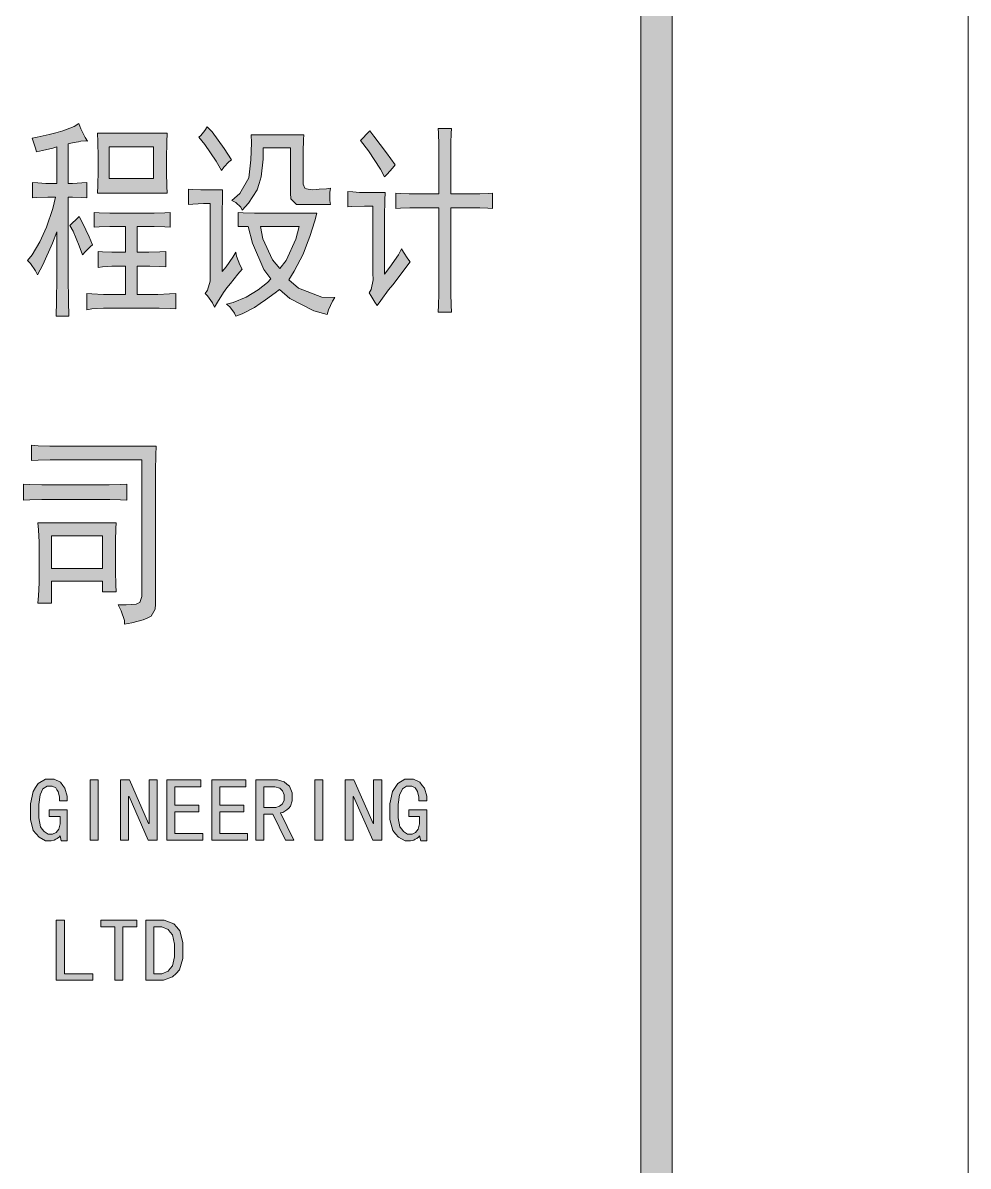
# Model space of a CAD drawing. Header units: millimetres. Extents: x 0 to 829, y 0 to 586.
# Drawn here: x 799.25 to 829.15, y 513.29 to 549.46 of the extents above; entities that cross this region are included whole.
import ezdxf

# ---------------------------------------------------------------- set-up
doc = ezdxf.new("R2010")
doc.units = ezdxf.units.MM

msp = doc.modelspace()

# ---------------------------------------------------------------- hatches: boundary and pattern name
h = msp.add_hatch(color=0)
h.dxf.hatch_style = 2
h.paths.add_polyline_path([(819.788528, 9.36625), (818.80075, 10.3505), (818.80075, 575.281778), (819.788528, 576.266028)])
h = msp.add_hatch(color=0)
h.dxf.hatch_style = 2
h.paths.add_polyline_path([(799.542611, 545.817778), (799.708417, 545.842472), (800.089417, 545.927139), (800.301083, 545.983583), (800.51275, 546.043556), (800.872583, 546.188194), (801.02075, 546.279917), (801.087778, 546.114111), (801.225361, 545.831889), (801.295917, 545.715472), (801.225361, 545.729583), (801.08425, 545.722528), (801.010167, 545.701361), (800.936083, 545.683722), (800.773806, 545.651972), (800.685611, 545.637861), (800.685611, 544.381972), (800.823194, 544.381972), (801.119528, 544.396083), (801.27475, 544.410194), (801.27475, 543.923361), (801.119528, 543.933944), (800.823194, 543.948056), (800.685611, 543.948056), (800.685611, 541.693806), (800.685611, 541.411583), (800.692667, 540.656639), (800.70325, 540.180389), (800.311667, 540.180389), (800.318722, 540.656639), (800.329306, 541.397472), (800.329306, 541.665583), (800.329306, 542.847389), (800.191722, 542.487556), (799.884806, 541.806694), (799.719, 541.489194), (799.648444, 541.616194), (799.493222, 541.8455), (799.405028, 541.947806), (799.542611, 542.127722), (799.786028, 542.536944), (799.895389, 542.769778), (800.00475, 542.999083), (800.202306, 543.588222), (800.2905, 543.948056), (800.043556, 543.948056), (799.680194, 543.933944), (799.56025, 543.923361), (799.56025, 544.410194), (799.729583, 544.396083), (799.976528, 544.381972), (800.054139, 544.381972), (800.329306, 544.381972), (800.329306, 545.535556), (800.202306, 545.49675), (799.87775, 545.422667), (799.680194, 545.383861), (799.648444, 545.49675), (799.581417, 545.715472)])
h = msp.add_hatch(color=0)
h.dxf.hatch_style = 2
h.paths.add_polyline_path([(805.081222, 546.177611), (805.236444, 546.011806), (805.620972, 545.486167), (805.850278, 545.126333), (805.769139, 545.062833), (805.610389, 544.897028), (805.532778, 544.794722), (805.366972, 545.087528), (805.010667, 545.613167), (804.823694, 545.842472), (804.883667, 545.895389), (805.010667, 546.061194)])
h = msp.add_hatch(color=0)
h.paths.add_polyline_path([(803.818278, 545.973), (803.807694, 545.690778), (803.797111, 545.17925), (803.797111, 544.946417), (803.797111, 544.727694), (803.807694, 544.293778), (803.818278, 544.075056), (801.609889, 544.075056), (801.620472, 544.318472), (801.631056, 544.780611), (801.631056, 544.999333), (801.631056, 545.214528), (801.620472, 545.701361), (801.609889, 545.973)])
h.paths.add_polyline_path([(803.384361, 544.537194), (803.384361, 545.535556), (801.983833, 545.535556), (801.983833, 544.537194)])
h = msp.add_hatch(color=0)
h.dxf.hatch_style = 2
h.paths.add_polyline_path([(808.076306, 543.71875), (807.906972, 543.71875), (807.730583, 543.895139), (807.72, 544.075056), (807.72, 545.510861), (806.852167, 545.510861), (806.852167, 545.151028), (806.788667, 544.586583), (806.725167, 544.381972), (806.661667, 544.177361), (806.390028, 543.754028), (806.185417, 543.538833), (806.143083, 543.627028), (805.987861, 543.78225), (805.867917, 543.84575), (806.114861, 544.064472), (806.397083, 544.561889), (806.428833, 544.844111), (806.464111, 545.126333), (806.488806, 545.666083), (806.478222, 545.920083), (808.136278, 545.920083), (808.125694, 545.768389), (808.115111, 545.383861), (808.115111, 545.151028), (808.115111, 544.459583), (808.115111, 544.357278), (808.168028, 544.237333), (808.224472, 544.216167), (808.277389, 544.198528), (808.429083, 544.184417), (808.527861, 544.191472), (808.626639, 544.198528), (808.855944, 544.216167), (808.982944, 544.230278), (808.961778, 544.09975), (808.961778, 543.84575), (808.982944, 543.71875)])
h = msp.add_hatch(color=0)
h.dxf.hatch_style = 2
h.paths.add_polyline_path([(810.224722, 546.047083), (810.351722, 545.881278), (810.757417, 545.345056), (811.032583, 544.971111), (810.944389, 544.868806), (810.775056, 544.678306), (810.697444, 544.586583), (810.570444, 544.83), (810.185917, 545.408556), (809.928389, 545.740167), (809.998944, 545.803667), (810.147111, 545.958889)])
h = msp.add_hatch(color=0)
h.dxf.hatch_style = 2
h.paths.add_polyline_path([(812.411944, 544.050361), (812.411944, 545.330944), (812.411944, 545.588472), (812.401361, 545.983583), (812.390778, 546.124694), (812.807056, 546.124694), (812.796472, 545.958889), (812.785889, 545.666083), (812.785889, 545.535556), (812.785889, 544.050361), (813.59375, 544.050361), (813.713694, 544.050361), (813.967694, 544.064472), (814.108806, 544.075056), (814.108806, 543.588222), (813.960639, 543.602333), (813.713694, 543.612917), (813.614917, 543.612917), (812.785889, 543.612917), (812.785889, 541.05175), (812.785889, 540.900056), (812.796472, 540.526111), (812.807056, 540.307389), (812.390778, 540.307389), (812.401361, 540.526111), (812.411944, 540.885944), (812.411944, 541.027056), (812.411944, 543.612917), (811.642889, 543.612917), (811.494722, 543.612917), (811.198389, 543.602333), (811.05375, 543.588222), (811.05375, 544.075056), (811.198389, 544.064472), (811.477083, 544.050361), (811.604083, 544.050361)])
h = msp.add_hatch(color=0)
h.dxf.hatch_style = 2
h.paths.add_polyline_path([(805.571583, 544.177361), (805.564528, 543.948056), (805.553944, 543.436528), (805.553944, 543.154306), (805.553944, 541.5915), (805.680944, 541.743194), (805.896139, 542.050111), (805.987861, 542.205333), (806.016083, 542.078333), (806.114861, 541.806694), (806.185417, 541.665583), (806.054889, 541.513889), (805.818528, 541.217556), (805.709167, 541.076444), (805.603333, 540.935333), (805.405778, 540.628417), (805.317583, 540.462611), (805.247028, 540.603722), (805.098861, 540.822444), (805.02125, 540.900056), (805.098861, 541.002361), (805.18, 541.295167), (805.18, 541.489194), (805.18, 543.743444), (804.971861, 543.743444), (804.626139, 543.729333), (804.488556, 543.71875), (804.488556, 544.202056), (804.615556, 544.191472), (804.883667, 544.177361), (805.02125, 544.177361)])
h = msp.add_hatch(color=0)
h.dxf.hatch_style = 2
h.paths.add_polyline_path([(810.718611, 544.09975), (810.708028, 543.856333), (810.697444, 543.344806), (810.697444, 543.076694), (810.697444, 541.513889), (810.86325, 541.732611), (811.131361, 542.127722), (811.230139, 542.307639), (811.290111, 542.205333), (811.427694, 542.000722), (811.505306, 541.898417), (810.954972, 541.17875), (810.824444, 541.012944), (810.5775, 540.681333), (810.461083, 540.515528), (810.390528, 540.628417), (810.263528, 540.833028), (810.203556, 540.92475), (810.274111, 541.027056), (810.334083, 541.333972), (810.3235, 541.538583), (810.3235, 543.665833), (810.055389, 543.665833), (809.663806, 543.651722), (809.533278, 543.641139), (809.533278, 544.127972), (809.692028, 544.113861), (809.907222, 544.09975), (809.967194, 544.09975)])
h = msp.add_hatch(color=0)
h.dxf.hatch_style = 2
h.paths.add_polyline_path([(801.038389, 543.334222), (801.137167, 543.140194), (801.345306, 542.692167), (801.454667, 542.434639), (801.394694, 542.38525), (801.235944, 542.230028), (801.137167, 542.127722), (801.038389, 542.409944), (800.840833, 542.872083), (800.742056, 543.052), (800.802028, 543.1155), (800.950194, 543.256611)])
h = msp.add_hatch(color=0)
h.dxf.hatch_style = 2
h.paths.add_polyline_path([(803.246778, 543.436528), (803.405528, 543.436528), (803.740667, 543.447111), (803.917056, 543.461222), (803.917056, 542.999083), (803.740667, 543.013194), (803.405528, 543.023778), (803.246778, 543.023778), (802.872833, 543.023778), (802.872833, 542.205333), (803.088028, 542.205333), (803.236194, 542.205333), (803.581917, 542.219444), (803.779472, 542.230028), (803.779472, 541.743194), (803.581917, 541.757306), (803.267944, 541.767889), (803.148, 541.767889), (802.872833, 541.767889), (802.872833, 540.871833), (803.345556, 540.871833), (803.521944, 540.871833), (803.895889, 540.885944), (804.093444, 540.900056), (804.093444, 540.413222), (803.938222, 540.423806), (803.56075, 540.437917), (803.345556, 540.437917), (802.026167, 540.437917), (801.807444, 540.437917), (801.4335, 540.413222), (801.27475, 540.385), (801.27475, 540.900056), (801.4335, 540.885944), (801.807444, 540.871833), (802.026167, 540.871833), (802.498889, 540.871833), (802.498889, 541.767889), (802.220194, 541.767889), (802.064972, 541.767889), (801.768639, 541.743194), (801.631056, 541.7185), (801.631056, 542.230028), (801.768639, 542.219444), (802.064972, 542.205333), (802.220194, 542.205333), (802.498889, 542.205333), (802.498889, 543.023778), (802.181389, 543.023778), (802.005, 543.023778), (801.669861, 543.013194), (801.511111, 542.999083), (801.511111, 543.461222), (801.669861, 543.447111), (802.005, 543.436528), (802.181389, 543.436528)])
h = msp.add_hatch(color=0)
h.paths.add_polyline_path([(806.065472, 543.461222), (806.224222, 543.447111), (806.577, 543.436528), (806.774556, 543.436528), (808.549028, 543.436528), (808.489056, 543.203694), (808.326778, 542.699222), (808.224472, 542.424056), (808.118639, 542.148889), (807.839944, 541.602083), (807.663556, 541.333972), (807.977528, 541.065861), (808.707778, 540.783639), (809.120528, 540.769528), (809.042917, 540.656639), (808.922972, 540.385), (808.884167, 540.233306), (808.460833, 540.346194), (807.702361, 540.744833), (807.367222, 541.027056), (807.236694, 540.92475), (806.933306, 540.698972), (806.756917, 540.579028), (806.577, 540.455556), (806.192472, 540.258), (805.987861, 540.180389), (805.945528, 540.282694), (805.800889, 540.476722), (805.691528, 540.564917), (805.906722, 540.617833), (806.315944, 540.783639), (806.509972, 540.900056), (806.700472, 541.012944), (806.993278, 541.245778), (807.092056, 541.358667), (806.873333, 541.655), (806.517028, 542.487556), (806.379444, 543.023778), (806.065472, 543.023778)])
h.paths.add_polyline_path([(807.384861, 541.693806), (807.582417, 541.947806), (807.889333, 542.614556), (807.998694, 543.023778), (806.774556, 543.023778), (806.845111, 542.628667), (807.1485, 541.961917)])
h = msp.add_hatch(color=0)
h.dxf.hatch_style = 2
h.paths.add_polyline_path([(803.469028, 536.074056), (803.461972, 535.791833), (803.451389, 535.290889), (803.451389, 535.075694), (803.451389, 531.075194), (803.440806, 530.909389), (803.30675, 530.687139), (803.183278, 530.627167), (803.059806, 530.570722), (802.699972, 530.475472), (802.463611, 530.436667), (802.463611, 530.553083), (802.364833, 530.86), (802.269583, 531.0505), (802.523583, 531.0505), (802.841083, 531.075194), (802.897528, 531.103417), (802.9575, 531.128111), (803.017472, 531.318611), (803.017472, 531.487944), (803.017472, 535.636611), (800.297556, 535.636611), (800.121167, 535.636611), (799.736639, 535.626028), (799.5285, 535.611917), (799.5285, 536.09875), (799.736639, 536.084639), (800.110583, 536.074056), (800.276389, 536.074056)])
h = msp.add_hatch(color=0)
h.dxf.hatch_style = 2
h.paths.add_polyline_path([(801.853306, 534.842861), (801.980306, 534.842861), (802.326028, 534.856972), (802.54475, 534.867556), (802.54475, 534.356028), (802.336611, 534.370139), (802.001472, 534.380722), (801.874472, 534.380722), (800.040028, 534.380722), (799.853056, 534.380722), (799.468528, 534.370139), (799.270972, 534.356028), (799.270972, 534.867556), (799.468528, 534.856972), (799.853056, 534.842861), (800.040028, 534.842861)])
h = msp.add_hatch(color=0)
h.paths.add_polyline_path([(802.209611, 533.639889), (802.199028, 533.459972), (802.188444, 533.075444), (802.188444, 532.870833), (802.188444, 532.306389), (802.188444, 532.101778), (802.199028, 531.678444), (802.209611, 531.459722), (801.775694, 531.459722), (801.775694, 531.794861), (800.159972, 531.794861), (800.159972, 531.103417), (799.726056, 531.103417), (799.743694, 531.332722), (799.764861, 531.741944), (799.764861, 531.921861), (799.764861, 532.870833), (799.764861, 533.036639), (799.743694, 533.421167), (799.726056, 533.639889)])
h.paths.add_polyline_path([(801.775694, 532.204083), (801.775694, 533.230667), (800.159972, 533.230667), (800.159972, 532.204083)])
h = msp.add_hatch(color=0)
h.dxf.hatch_style = 2
h.paths.add_polyline_path([(800.657389, 523.585722), (800.466889, 523.585722), (800.435139, 523.740944), (800.410444, 523.709194), (800.343417, 523.65275), (800.294028, 523.631583), (800.248167, 523.606889), (800.145861, 523.585722), (800.089417, 523.585722), (799.973, 523.585722), (799.764861, 523.695083), (799.673139, 523.800917), (799.581417, 523.910278), (799.489694, 524.259528), (799.489694, 524.495889), (799.489694, 524.756944), (799.574361, 525.145), (799.6555, 525.275528), (799.740167, 525.402528), (799.965944, 525.529528), (800.110583, 525.529528), (800.241111, 525.529528), (800.438667, 525.434278), (800.51275, 525.339028), (800.583306, 525.247306), (800.657389, 525.000361), (800.657389, 524.852194), (800.410444, 524.852194), (800.410444, 524.968611), (800.371639, 525.145), (800.332833, 525.201444), (800.294028, 525.261417), (800.184667, 525.317861), (800.110583, 525.317861), (800.022389, 525.317861), (799.888333, 525.226139), (799.846, 525.134417), (799.800139, 525.042694), (799.757806, 524.735778), (799.757806, 524.520583), (799.757806, 524.312444), (799.810722, 524.030222), (799.867167, 523.952611), (799.923611, 523.875), (800.050611, 523.797389), (800.124694, 523.797389), (800.19525, 523.797389), (800.308139, 523.850306), (800.350472, 523.903222), (800.392806, 523.956139), (800.435139, 524.118417), (800.435139, 524.231306), (800.435139, 524.35125), (800.089417, 524.35125), (800.089417, 524.562917), (800.657389, 524.562917)])
h = msp.add_hatch(color=0)
h.dxf.hatch_style = 2
h.paths.add_polyline_path([(801.634583, 523.606889), (801.377056, 523.606889), (801.377056, 525.508361), (801.634583, 525.508361)])
h = msp.add_hatch(color=0)
h.dxf.hatch_style = 2
h.paths.add_polyline_path([(803.49725, 523.606889), (803.222083, 523.606889), (802.611778, 524.98625), (802.597667, 524.98625), (802.597667, 523.606889), (802.343667, 523.606889), (802.343667, 525.508361), (802.622361, 525.508361), (803.232667, 524.129), (803.24325, 524.129), (803.24325, 525.508361), (803.49725, 525.508361)])
h = msp.add_hatch(color=0)
h.dxf.hatch_style = 2
h.paths.add_polyline_path([(804.943639, 523.606889), (803.807694, 523.606889), (803.807694, 525.508361), (804.887194, 525.508361), (804.887194, 525.296694), (804.065222, 525.296694), (804.065222, 524.707556), (804.820167, 524.707556), (804.820167, 524.495889), (804.065222, 524.495889), (804.065222, 523.818556), (804.943639, 523.818556)])
h = msp.add_hatch(color=0)
h.dxf.hatch_style = 2
h.paths.add_polyline_path([(806.361806, 523.606889), (805.229389, 523.606889), (805.229389, 525.508361), (806.308889, 525.508361), (806.308889, 525.296694), (805.486917, 525.296694), (805.486917, 524.707556), (806.241861, 524.707556), (806.241861, 524.495889), (805.486917, 524.495889), (805.486917, 523.818556), (806.361806, 523.818556)])
h = msp.add_hatch(color=0)
h.paths.add_polyline_path([(807.829361, 523.606889), (807.56125, 523.606889), (807.162611, 524.428861), (806.873333, 524.428861), (806.873333, 523.606889), (806.619333, 523.606889), (806.619333, 525.508361), (807.173194, 525.508361), (807.30725, 525.508361), (807.522444, 525.444861), (807.607111, 525.377833), (807.691778, 525.314333), (807.772917, 525.106194), (807.772917, 524.961556), (807.772917, 524.852194), (807.716472, 524.679333), (807.663556, 524.619361), (807.607111, 524.559389), (807.480111, 524.47825), (807.406028, 524.464139)])
h.paths.add_polyline_path([(807.518917, 524.961556), (807.518917, 525.039167), (807.469528, 525.162639), (807.423667, 525.2085), (807.377806, 525.250833), (807.222583, 525.296694), (807.11675, 525.296694), (806.873333, 525.296694), (806.873333, 524.640528), (807.183778, 524.640528), (807.250806, 524.640528), (807.367222, 524.675806), (807.416611, 524.714611), (807.469528, 524.749889), (807.518917, 524.873361)])
h = msp.add_hatch(color=0)
h.dxf.hatch_style = 2
h.paths.add_polyline_path([(808.739528, 523.606889), (808.485528, 523.606889), (808.485528, 525.508361), (808.739528, 525.508361)])
h = msp.add_hatch(color=0)
h.dxf.hatch_style = 2
h.paths.add_polyline_path([(810.605722, 523.606889), (810.327028, 523.606889), (809.716722, 524.98625), (809.706139, 524.98625), (809.706139, 523.606889), (809.448611, 523.606889), (809.448611, 525.508361), (809.727306, 525.508361), (810.337611, 524.129), (810.348194, 524.129), (810.348194, 525.508361), (810.605722, 525.508361)])
h = msp.add_hatch(color=0)
h.dxf.hatch_style = 2
h.paths.add_polyline_path([(812.027417, 523.585722), (811.836917, 523.585722), (811.805167, 523.740944), (811.780472, 523.709194), (811.713444, 523.65275), (811.664056, 523.631583), (811.618194, 523.606889), (811.515889, 523.585722), (811.459444, 523.585722), (811.343028, 523.585722), (811.134889, 523.695083), (811.043167, 523.800917), (810.951444, 523.910278), (810.859722, 524.259528), (810.859722, 524.495889), (810.859722, 524.756944), (810.944389, 525.145), (811.025528, 525.275528), (811.110194, 525.402528), (811.335972, 525.529528), (811.480611, 525.529528), (811.611139, 525.529528), (811.808694, 525.434278), (811.882778, 525.339028), (811.953333, 525.247306), (812.027417, 525.000361), (812.027417, 524.852194), (811.780472, 524.852194), (811.780472, 524.968611), (811.741667, 525.145), (811.702861, 525.201444), (811.664056, 525.261417), (811.554694, 525.317861), (811.480611, 525.317861), (811.392417, 525.317861), (811.258361, 525.226139), (811.216028, 525.134417), (811.170167, 525.042694), (811.127833, 524.735778), (811.127833, 524.520583), (811.127833, 524.312444), (811.18075, 524.030222), (811.237194, 523.952611), (811.293639, 523.875), (811.420639, 523.797389), (811.494722, 523.797389), (811.565278, 523.797389), (811.678167, 523.850306), (811.7205, 523.903222), (811.762833, 523.956139), (811.805167, 524.118417), (811.805167, 524.231306), (811.805167, 524.35125), (811.459444, 524.35125), (811.459444, 524.562917), (812.027417, 524.562917)])
h = msp.add_hatch(color=0)
h.dxf.hatch_style = 2
h.paths.add_polyline_path([(801.461722, 519.172472), (800.308139, 519.172472), (800.308139, 521.070417), (800.565667, 521.070417), (800.565667, 519.380611), (801.461722, 519.380611)])
h = msp.add_hatch(color=0)
h.dxf.hatch_style = 2
h.paths.add_polyline_path([(802.86225, 520.85875), (802.41775, 520.85875), (802.41775, 519.172472), (802.16375, 519.172472), (802.16375, 520.85875), (801.71925, 520.85875), (801.71925, 521.070417), (802.86225, 521.070417)])
h = msp.add_hatch(color=0)
h.paths.add_polyline_path([(804.315694, 520.114389), (804.315694, 519.860389), (804.209861, 519.497028), (804.1005, 519.387667), (803.991139, 519.278306), (803.701861, 519.172472), (803.518417, 519.172472), (803.140944, 519.172472), (803.140944, 521.070417), (803.518417, 521.070417), (803.723028, 521.070417), (804.026417, 520.957528), (804.121667, 520.848167), (804.220444, 520.735278), (804.315694, 520.371917)])
h.paths.add_polyline_path([(804.051111, 520.114389), (804.051111, 520.319), (803.984083, 520.608278), (803.917056, 520.692944), (803.850028, 520.774083), (803.652472, 520.85875), (803.518417, 520.85875), (803.394944, 520.85875), (803.394944, 519.380611), (803.518417, 519.380611), (803.652472, 519.380611), (803.850028, 519.46175), (803.917056, 519.542889), (803.984083, 519.624028), (804.051111, 519.909778)])

# ---------------------------------------------------------------- linework, layer by layer
at = {"color": 0, "lineweight": 0}
for points in [[(0, 0), (0, 585.632278), (829.154778, 585.632278), (829.154778, 0)], [(819.788528, 9.36625), (818.80075, 10.3505), (818.80075, 575.281778), (819.788528, 576.266028)], [(799.542611, 545.817778), (799.708417, 545.842472), (800.089417, 545.927139), (800.301083, 545.983583), (800.51275, 546.043556), (800.872583, 546.188194), (801.02075, 546.279917), (801.087778, 546.114111), (801.225361, 545.831889), (801.295917, 545.715472), (801.225361, 545.729583), (801.08425, 545.722528), (801.010167, 545.701361), (800.936083, 545.683722), (800.773806, 545.651972), (800.685611, 545.637861), (800.685611, 544.381972), (800.823194, 544.381972), (801.119528, 544.396083), (801.27475, 544.410194), (801.27475, 543.923361), (801.119528, 543.933944), (800.823194, 543.948056), (800.685611, 543.948056), (800.685611, 541.693806), (800.685611, 541.411583), (800.692667, 540.656639), (800.70325, 540.180389), (800.311667, 540.180389), (800.318722, 540.656639), (800.329306, 541.397472), (800.329306, 541.665583), (800.329306, 542.847389), (800.191722, 542.487556), (799.884806, 541.806694), (799.719, 541.489194), (799.648444, 541.616194), (799.493222, 541.8455), (799.405028, 541.947806), (799.542611, 542.127722), (799.786028, 542.536944), (799.895389, 542.769778), (800.00475, 542.999083), (800.202306, 543.588222), (800.2905, 543.948056), (800.043556, 543.948056), (799.680194, 543.933944), (799.56025, 543.923361), (799.56025, 544.410194), (799.729583, 544.396083), (799.976528, 544.381972), (800.054139, 544.381972), (800.329306, 544.381972), (800.329306, 545.535556), (800.202306, 545.49675), (799.87775, 545.422667), (799.680194, 545.383861), (799.648444, 545.49675), (799.581417, 545.715472)], [(805.081222, 546.177611), (805.236444, 546.011806), (805.620972, 545.486167), (805.850278, 545.126333), (805.769139, 545.062833), (805.610389, 544.897028), (805.532778, 544.794722), (805.366972, 545.087528), (805.010667, 545.613167), (804.823694, 545.842472), (804.883667, 545.895389), (805.010667, 546.061194)], [(803.818278, 545.973), (803.807694, 545.690778), (803.797111, 545.17925), (803.797111, 544.946417), (803.797111, 544.727694), (803.807694, 544.293778), (803.818278, 544.075056), (801.609889, 544.075056), (801.620472, 544.318472), (801.631056, 544.780611), (801.631056, 544.999333), (801.631056, 545.214528), (801.620472, 545.701361), (801.609889, 545.973)], [(808.076306, 543.71875), (807.906972, 543.71875), (807.730583, 543.895139), (807.72, 544.075056), (807.72, 545.510861), (806.852167, 545.510861), (806.852167, 545.151028), (806.788667, 544.586583), (806.725167, 544.381972), (806.661667, 544.177361), (806.390028, 543.754028), (806.185417, 543.538833), (806.143083, 543.627028), (805.987861, 543.78225), (805.867917, 543.84575), (806.114861, 544.064472), (806.397083, 544.561889), (806.428833, 544.844111), (806.464111, 545.126333), (806.488806, 545.666083), (806.478222, 545.920083), (808.136278, 545.920083), (808.125694, 545.768389), (808.115111, 545.383861), (808.115111, 545.151028), (808.115111, 544.459583), (808.115111, 544.357278), (808.168028, 544.237333), (808.224472, 544.216167), (808.277389, 544.198528), (808.429083, 544.184417), (808.527861, 544.191472), (808.626639, 544.198528), (808.855944, 544.216167), (808.982944, 544.230278), (808.961778, 544.09975), (808.961778, 543.84575), (808.982944, 543.71875)], [(810.224722, 546.047083), (810.351722, 545.881278), (810.757417, 545.345056), (811.032583, 544.971111), (810.944389, 544.868806), (810.775056, 544.678306), (810.697444, 544.586583), (810.570444, 544.83), (810.185917, 545.408556), (809.928389, 545.740167), (809.998944, 545.803667), (810.147111, 545.958889)], [(812.411944, 544.050361), (812.411944, 545.330944), (812.411944, 545.588472), (812.401361, 545.983583), (812.390778, 546.124694), (812.807056, 546.124694), (812.796472, 545.958889), (812.785889, 545.666083), (812.785889, 545.535556), (812.785889, 544.050361), (813.59375, 544.050361), (813.713694, 544.050361), (813.967694, 544.064472), (814.108806, 544.075056), (814.108806, 543.588222), (813.960639, 543.602333), (813.713694, 543.612917), (813.614917, 543.612917), (812.785889, 543.612917), (812.785889, 541.05175), (812.785889, 540.900056), (812.796472, 540.526111), (812.807056, 540.307389), (812.390778, 540.307389), (812.401361, 540.526111), (812.411944, 540.885944), (812.411944, 541.027056), (812.411944, 543.612917), (811.642889, 543.612917), (811.494722, 543.612917), (811.198389, 543.602333), (811.05375, 543.588222), (811.05375, 544.075056), (811.198389, 544.064472), (811.477083, 544.050361), (811.604083, 544.050361)], [(803.384361, 544.537194), (803.384361, 545.535556), (801.983833, 545.535556), (801.983833, 544.537194)], [(805.571583, 544.177361), (805.564528, 543.948056), (805.553944, 543.436528), (805.553944, 543.154306), (805.553944, 541.5915), (805.680944, 541.743194), (805.896139, 542.050111), (805.987861, 542.205333), (806.016083, 542.078333), (806.114861, 541.806694), (806.185417, 541.665583), (806.054889, 541.513889), (805.818528, 541.217556), (805.709167, 541.076444), (805.603333, 540.935333), (805.405778, 540.628417), (805.317583, 540.462611), (805.247028, 540.603722), (805.098861, 540.822444), (805.02125, 540.900056), (805.098861, 541.002361), (805.18, 541.295167), (805.18, 541.489194), (805.18, 543.743444), (804.971861, 543.743444), (804.626139, 543.729333), (804.488556, 543.71875), (804.488556, 544.202056), (804.615556, 544.191472), (804.883667, 544.177361), (805.02125, 544.177361)], [(810.718611, 544.09975), (810.708028, 543.856333), (810.697444, 543.344806), (810.697444, 543.076694), (810.697444, 541.513889), (810.86325, 541.732611), (811.131361, 542.127722), (811.230139, 542.307639), (811.290111, 542.205333), (811.427694, 542.000722), (811.505306, 541.898417), (810.954972, 541.17875), (810.824444, 541.012944), (810.5775, 540.681333), (810.461083, 540.515528), (810.390528, 540.628417), (810.263528, 540.833028), (810.203556, 540.92475), (810.274111, 541.027056), (810.334083, 541.333972), (810.3235, 541.538583), (810.3235, 543.665833), (810.055389, 543.665833), (809.663806, 543.651722), (809.533278, 543.641139), (809.533278, 544.127972), (809.692028, 544.113861), (809.907222, 544.09975), (809.967194, 544.09975)], [(801.038389, 543.334222), (801.137167, 543.140194), (801.345306, 542.692167), (801.454667, 542.434639), (801.394694, 542.38525), (801.235944, 542.230028), (801.137167, 542.127722), (801.038389, 542.409944), (800.840833, 542.872083), (800.742056, 543.052), (800.802028, 543.1155), (800.950194, 543.256611)], [(803.246778, 543.436528), (803.405528, 543.436528), (803.740667, 543.447111), (803.917056, 543.461222), (803.917056, 542.999083), (803.740667, 543.013194), (803.405528, 543.023778), (803.246778, 543.023778), (802.872833, 543.023778), (802.872833, 542.205333), (803.088028, 542.205333), (803.236194, 542.205333), (803.581917, 542.219444), (803.779472, 542.230028), (803.779472, 541.743194), (803.581917, 541.757306), (803.267944, 541.767889), (803.148, 541.767889), (802.872833, 541.767889), (802.872833, 540.871833), (803.345556, 540.871833), (803.521944, 540.871833), (803.895889, 540.885944), (804.093444, 540.900056), (804.093444, 540.413222), (803.938222, 540.423806), (803.56075, 540.437917), (803.345556, 540.437917), (802.026167, 540.437917), (801.807444, 540.437917), (801.4335, 540.413222), (801.27475, 540.385), (801.27475, 540.900056), (801.4335, 540.885944), (801.807444, 540.871833), (802.026167, 540.871833), (802.498889, 540.871833), (802.498889, 541.767889), (802.220194, 541.767889), (802.064972, 541.767889), (801.768639, 541.743194), (801.631056, 541.7185), (801.631056, 542.230028), (801.768639, 542.219444), (802.064972, 542.205333), (802.220194, 542.205333), (802.498889, 542.205333), (802.498889, 543.023778), (802.181389, 543.023778), (802.005, 543.023778), (801.669861, 543.013194), (801.511111, 542.999083), (801.511111, 543.461222), (801.669861, 543.447111), (802.005, 543.436528), (802.181389, 543.436528)], [(806.065472, 543.461222), (806.224222, 543.447111), (806.577, 543.436528), (806.774556, 543.436528), (808.549028, 543.436528), (808.489056, 543.203694), (808.326778, 542.699222), (808.224472, 542.424056), (808.118639, 542.148889), (807.839944, 541.602083), (807.663556, 541.333972), (807.977528, 541.065861), (808.707778, 540.783639), (809.120528, 540.769528), (809.042917, 540.656639), (808.922972, 540.385), (808.884167, 540.233306), (808.460833, 540.346194), (807.702361, 540.744833), (807.367222, 541.027056), (807.236694, 540.92475), (806.933306, 540.698972), (806.756917, 540.579028), (806.577, 540.455556), (806.192472, 540.258), (805.987861, 540.180389), (805.945528, 540.282694), (805.800889, 540.476722), (805.691528, 540.564917), (805.906722, 540.617833), (806.315944, 540.783639), (806.509972, 540.900056), (806.700472, 541.012944), (806.993278, 541.245778), (807.092056, 541.358667), (806.873333, 541.655), (806.517028, 542.487556), (806.379444, 543.023778), (806.065472, 543.023778)], [(807.384861, 541.693806), (807.582417, 541.947806), (807.889333, 542.614556), (807.998694, 543.023778), (806.774556, 543.023778), (806.845111, 542.628667), (807.1485, 541.961917)], [(803.469028, 536.074056), (803.461972, 535.791833), (803.451389, 535.290889), (803.451389, 535.075694), (803.451389, 531.075194), (803.440806, 530.909389), (803.30675, 530.687139), (803.183278, 530.627167), (803.059806, 530.570722), (802.699972, 530.475472), (802.463611, 530.436667), (802.463611, 530.553083), (802.364833, 530.86), (802.269583, 531.0505), (802.523583, 531.0505), (802.841083, 531.075194), (802.897528, 531.103417), (802.9575, 531.128111), (803.017472, 531.318611), (803.017472, 531.487944), (803.017472, 535.636611), (800.297556, 535.636611), (800.121167, 535.636611), (799.736639, 535.626028), (799.5285, 535.611917), (799.5285, 536.09875), (799.736639, 536.084639), (800.110583, 536.074056), (800.276389, 536.074056)], [(801.853306, 534.842861), (801.980306, 534.842861), (802.326028, 534.856972), (802.54475, 534.867556), (802.54475, 534.356028), (802.336611, 534.370139), (802.001472, 534.380722), (801.874472, 534.380722), (800.040028, 534.380722), (799.853056, 534.380722), (799.468528, 534.370139), (799.270972, 534.356028), (799.270972, 534.867556), (799.468528, 534.856972), (799.853056, 534.842861), (800.040028, 534.842861)], [(802.209611, 533.639889), (802.199028, 533.459972), (802.188444, 533.075444), (802.188444, 532.870833), (802.188444, 532.306389), (802.188444, 532.101778), (802.199028, 531.678444), (802.209611, 531.459722), (801.775694, 531.459722), (801.775694, 531.794861), (800.159972, 531.794861), (800.159972, 531.103417), (799.726056, 531.103417), (799.743694, 531.332722), (799.764861, 531.741944), (799.764861, 531.921861), (799.764861, 532.870833), (799.764861, 533.036639), (799.743694, 533.421167), (799.726056, 533.639889)], [(801.775694, 532.204083), (801.775694, 533.230667), (800.159972, 533.230667), (800.159972, 532.204083)], [(800.657389, 523.585722), (800.466889, 523.585722), (800.435139, 523.740944), (800.410444, 523.709194), (800.343417, 523.65275), (800.294028, 523.631583), (800.248167, 523.606889), (800.145861, 523.585722), (800.089417, 523.585722), (799.973, 523.585722), (799.764861, 523.695083), (799.673139, 523.800917), (799.581417, 523.910278), (799.489694, 524.259528), (799.489694, 524.495889), (799.489694, 524.756944), (799.574361, 525.145), (799.6555, 525.275528), (799.740167, 525.402528), (799.965944, 525.529528), (800.110583, 525.529528), (800.241111, 525.529528), (800.438667, 525.434278), (800.51275, 525.339028), (800.583306, 525.247306), (800.657389, 525.000361), (800.657389, 524.852194), (800.410444, 524.852194), (800.410444, 524.968611), (800.371639, 525.145), (800.332833, 525.201444), (800.294028, 525.261417), (800.184667, 525.317861), (800.110583, 525.317861), (800.022389, 525.317861), (799.888333, 525.226139), (799.846, 525.134417), (799.800139, 525.042694), (799.757806, 524.735778), (799.757806, 524.520583), (799.757806, 524.312444), (799.810722, 524.030222), (799.867167, 523.952611), (799.923611, 523.875), (800.050611, 523.797389), (800.124694, 523.797389), (800.19525, 523.797389), (800.308139, 523.850306), (800.350472, 523.903222), (800.392806, 523.956139), (800.435139, 524.118417), (800.435139, 524.231306), (800.435139, 524.35125), (800.089417, 524.35125), (800.089417, 524.562917), (800.657389, 524.562917)], [(801.634583, 523.606889), (801.377056, 523.606889), (801.377056, 525.508361), (801.634583, 525.508361)], [(803.49725, 523.606889), (803.222083, 523.606889), (802.611778, 524.98625), (802.597667, 524.98625), (802.597667, 523.606889), (802.343667, 523.606889), (802.343667, 525.508361), (802.622361, 525.508361), (803.232667, 524.129), (803.24325, 524.129), (803.24325, 525.508361), (803.49725, 525.508361)], [(804.943639, 523.606889), (803.807694, 523.606889), (803.807694, 525.508361), (804.887194, 525.508361), (804.887194, 525.296694), (804.065222, 525.296694), (804.065222, 524.707556), (804.820167, 524.707556), (804.820167, 524.495889), (804.065222, 524.495889), (804.065222, 523.818556), (804.943639, 523.818556)], [(806.361806, 523.606889), (805.229389, 523.606889), (805.229389, 525.508361), (806.308889, 525.508361), (806.308889, 525.296694), (805.486917, 525.296694), (805.486917, 524.707556), (806.241861, 524.707556), (806.241861, 524.495889), (805.486917, 524.495889), (805.486917, 523.818556), (806.361806, 523.818556)], [(807.829361, 523.606889), (807.56125, 523.606889), (807.162611, 524.428861), (806.873333, 524.428861), (806.873333, 523.606889), (806.619333, 523.606889), (806.619333, 525.508361), (807.173194, 525.508361), (807.30725, 525.508361), (807.522444, 525.444861), (807.607111, 525.377833), (807.691778, 525.314333), (807.772917, 525.106194), (807.772917, 524.961556), (807.772917, 524.852194), (807.716472, 524.679333), (807.663556, 524.619361), (807.607111, 524.559389), (807.480111, 524.47825), (807.406028, 524.464139)], [(807.518917, 524.961556), (807.518917, 525.039167), (807.469528, 525.162639), (807.423667, 525.2085), (807.377806, 525.250833), (807.222583, 525.296694), (807.11675, 525.296694), (806.873333, 525.296694), (806.873333, 524.640528), (807.183778, 524.640528), (807.250806, 524.640528), (807.367222, 524.675806), (807.416611, 524.714611), (807.469528, 524.749889), (807.518917, 524.873361)], [(808.739528, 523.606889), (808.485528, 523.606889), (808.485528, 525.508361), (808.739528, 525.508361)], [(810.605722, 523.606889), (810.327028, 523.606889), (809.716722, 524.98625), (809.706139, 524.98625), (809.706139, 523.606889), (809.448611, 523.606889), (809.448611, 525.508361), (809.727306, 525.508361), (810.337611, 524.129), (810.348194, 524.129), (810.348194, 525.508361), (810.605722, 525.508361)], [(812.027417, 523.585722), (811.836917, 523.585722), (811.805167, 523.740944), (811.780472, 523.709194), (811.713444, 523.65275), (811.664056, 523.631583), (811.618194, 523.606889), (811.515889, 523.585722), (811.459444, 523.585722), (811.343028, 523.585722), (811.134889, 523.695083), (811.043167, 523.800917), (810.951444, 523.910278), (810.859722, 524.259528), (810.859722, 524.495889), (810.859722, 524.756944), (810.944389, 525.145), (811.025528, 525.275528), (811.110194, 525.402528), (811.335972, 525.529528), (811.480611, 525.529528), (811.611139, 525.529528), (811.808694, 525.434278), (811.882778, 525.339028), (811.953333, 525.247306), (812.027417, 525.000361), (812.027417, 524.852194), (811.780472, 524.852194), (811.780472, 524.968611), (811.741667, 525.145), (811.702861, 525.201444), (811.664056, 525.261417), (811.554694, 525.317861), (811.480611, 525.317861), (811.392417, 525.317861), (811.258361, 525.226139), (811.216028, 525.134417), (811.170167, 525.042694), (811.127833, 524.735778), (811.127833, 524.520583), (811.127833, 524.312444), (811.18075, 524.030222), (811.237194, 523.952611), (811.293639, 523.875), (811.420639, 523.797389), (811.494722, 523.797389), (811.565278, 523.797389), (811.678167, 523.850306), (811.7205, 523.903222), (811.762833, 523.956139), (811.805167, 524.118417), (811.805167, 524.231306), (811.805167, 524.35125), (811.459444, 524.35125), (811.459444, 524.562917), (812.027417, 524.562917)], [(801.461722, 519.172472), (800.308139, 519.172472), (800.308139, 521.070417), (800.565667, 521.070417), (800.565667, 519.380611), (801.461722, 519.380611)], [(802.86225, 520.85875), (802.41775, 520.85875), (802.41775, 519.172472), (802.16375, 519.172472), (802.16375, 520.85875), (801.71925, 520.85875), (801.71925, 521.070417), (802.86225, 521.070417)], [(804.315694, 520.114389), (804.315694, 519.860389), (804.209861, 519.497028), (804.1005, 519.387667), (803.991139, 519.278306), (803.701861, 519.172472), (803.518417, 519.172472), (803.140944, 519.172472), (803.140944, 521.070417), (803.518417, 521.070417), (803.723028, 521.070417), (804.026417, 520.957528), (804.121667, 520.848167), (804.220444, 520.735278), (804.315694, 520.371917)], [(804.051111, 520.114389), (804.051111, 520.319), (803.984083, 520.608278), (803.917056, 520.692944), (803.850028, 520.774083), (803.652472, 520.85875), (803.518417, 520.85875), (803.394944, 520.85875), (803.394944, 519.380611), (803.518417, 519.380611), (803.652472, 519.380611), (803.850028, 519.46175), (803.917056, 519.542889), (803.984083, 519.624028), (804.051111, 519.909778)]]:
    msp.add_lwpolyline(points, close=True, dxfattribs=at)

doc.saveas('drawing.dxf')
